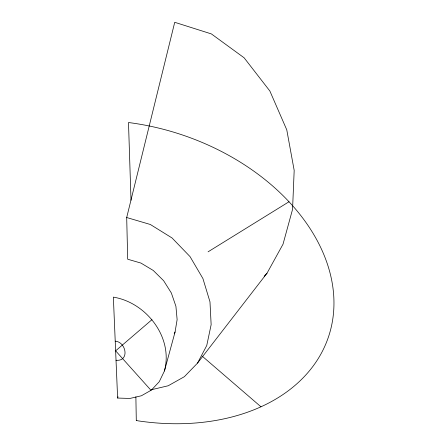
<?xml version="1.0" encoding="UTF-8"?>
<svg xmlns="http://www.w3.org/2000/svg" width="446" height="446" viewBox="0 0 446 446"><rect width="100%" height="100%" fill="white"/><g stroke="black" fill="none" stroke-linecap="round" stroke-linejoin="round"><path stroke-width="0.67" d="M164.429 370.983C173.522 337.527 146.411 302.516 113.362 297.125L117.621 398.055L129.909 398.451L141.393 395.769L151.389 390.105L159.261 381.704L164.429 370.983L175.066 332.008L177.129 319.598L175.914 306.291L171.353 293L163.643 280.724L153.257 270.46L140.958 263.079L127.695 259.226L126.697 217.52L174.726 22.3L211.382 33.918L244.118 57.796L269.875 91.029L286.767 129.842L294.182 170.394L292.559 209.358L283.02 244.202L267.02 273.203L197.539 363.094L184.36 376.697L168.192 385.768L151.367 389.737M117.621 398.055L118.045 396.75M174.219 333.798L175.066 332.008M197.539 363.094L206.76 345.483L211.142 324.671L209.982 301.842L202.913 278.538L190.035 256.601L172.061 237.974L150.33 224.489L126.697 217.52M264.166 276.219L267.02 273.203M151.958 319.676L115.631 350.835L151.021 390.311M208.087 251.817L289.014 201.754M116.027 360.268C129.803 361.667 126.318 341.92 115.224 341.168M136.292 420.439L138.16 420.868A202.958 144.716 18.6 0 0 333.903 299.377A202.958 144.716 18.6 0 0 128.493 122.527L131.012 200.276M202.088 356.064L260.96 406.791M135.879 396.817L136.292 420.578"/></g></svg>
